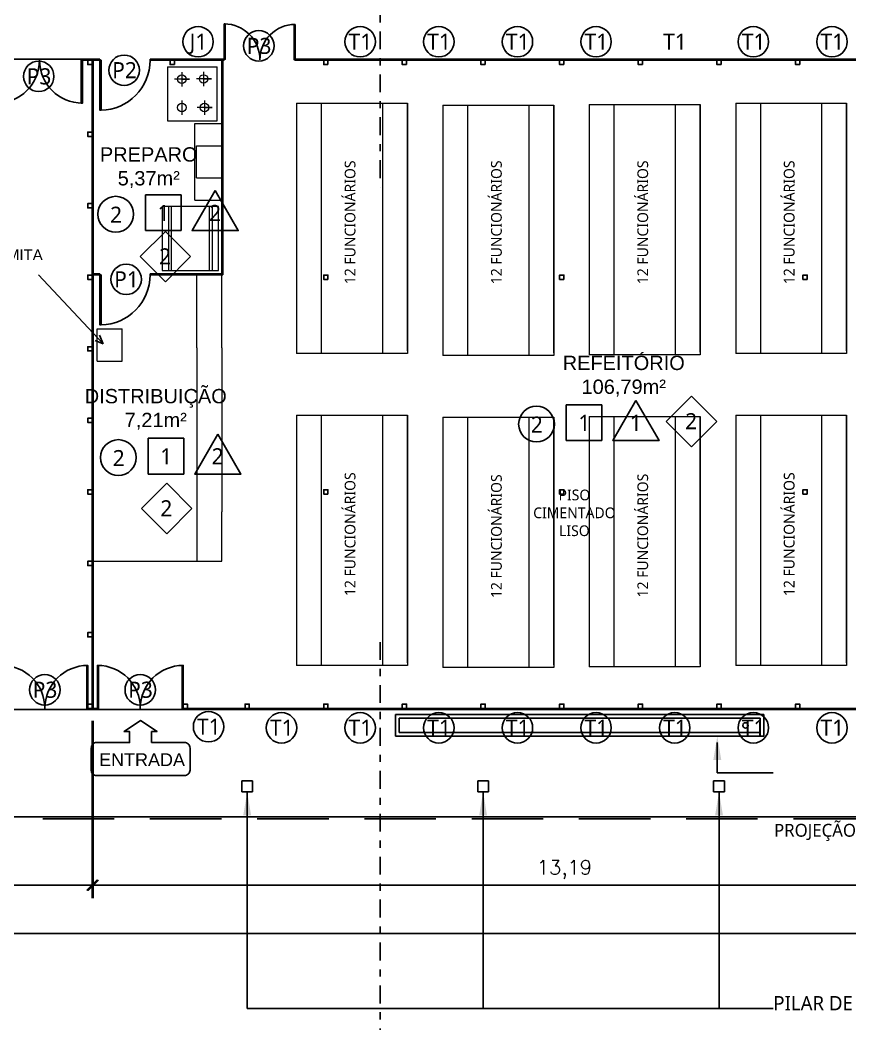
# Model space of a CAD drawing. Header units: millimetres. Extents: x 260 to 453, y 660 to 898.
# Drawn here: x 322.96 to 334.57, y 734.2 to 748.23 of the extents above; entities that cross this region are included whole.
import ezdxf
from ezdxf.enums import TextEntityAlignment as Align

# ---------------------------------------------------------------- set-up
doc = ezdxf.new("R2010")
doc.units = ezdxf.units.MM
for name, pattern in [('ACAD_ISO10W100', [18, 12, -3, 0, -3]), ('CENTER2', [1.125, 0.75, -0.125, 0.125, -0.125]), ('DASHDOT', [1, 0.5, -0.25, 0, -0.25]), ('JIS_02_2.0', [3, 2, -1])]:
    doc.linetypes.add(name, pattern=pattern)
for name, color, linetype in [('AR_COTAS', 1, 'Continuous'), ('AR_DIVISÓRIAS', 3, 'Continuous'), ('AR_JANELAS', 254, 'Continuous'), ('AR_PORTAS', 254, 'Continuous'), ('AR_SIMBOLOS', 1, 'Continuous'), ('AR_SÍMBOLOS', 1, 'Continuous'), ('CANT-COMPESADO E ESTR MADEIRA', 3, 'Continuous'), ('CANT-MOBILIARIO', 254, 'Continuous'), ('CANT-PISO', 1, 'Continuous'), ('CANT-PROJ', 252, 'JIS_02_2.0'), ('CANT-TEXTO', 2, 'Continuous'), ('Mictório', 254, 'Continuous'), ('SOLEIRA', 254, 'Continuous'), ('TEXT1', 3, 'ACAD_ISO10W100'), ('texto', 2, 'Continuous')]:
    doc.layers.add(name, color=color, linetype=linetype)
doc.layers.add('CERCA', color=4, linetype='CENTER2', lineweight=30)
doc.layers.add('Mesa', color=133, linetype='Continuous', lineweight=18)
doc.styles.add('arial', font='arial.ttf')
doc.styles.add('ROMANS', font='romans.shx')
doc.styles.add('TREBUCHET', font='trebuc.ttf')
doc.dimstyles.new('ESCALA 1.100', dxfattribs={"dimtxt": 0.2, "dimasz": 0.15, "dimexe": 0.18, "dimexo": 0.16, "dimgap": 0.1, "dimtad": 1, "dimzin": 4, "dimtxsty": 'ROMANS', "dimblk": 'ARCHTICK', "dimcen": 2.5, "dimdle": 0.18, "dimclrd": 256, "dimclre": 256, "dimclrt": 2, "dimazin": 0, "dimtfac": 1, "dimtix": 1, "dimtmove": 2, "dimatfit": 3, "dimldrblk": 'ARCHTICK', "dimfxl": 1, "dimtolj": 1, "dimtzin": 0, "dimlwd": -1, "dimlwe": -1, "dimarcsym": 0})

# ---------------------------------------------------------------- blocks, each defined once
blk = doc.blocks.new('_ArchTick')
at = {"color": 0, "const_width": 0.15}
blk.add_lwpolyline([(-0.5, -0.5), (0.5, 0.5)], dxfattribs=at)
blk = doc.blocks.new('*D21')
at = {"layer": 'AR_COTAS', "transparency": 16777216}
for p, q in [((323.982, 738.432), (323.982, 735.954)), ((337.167, 738.432), (337.167, 735.954)), ((337.347, 736.134), (323.802, 736.134))]:
    blk.add_line(p, q, dxfattribs=at)
at = {"layer": 'Defpoints', "color": 0, "transparency": 16777216}
for p in [(323.982, 738.592), (337.167, 738.592), (323.982, 736.134)]:
    blk.add_point(p, dxfattribs=at)
at = {"layer": 'AR_COTAS', "transparency": 16777216, "xscale": 0.15, "yscale": 0.15, "zscale": 0.15, "rotation": 180}
blk.add_blockref('_ArchTick', (323.982, 736.134), dxfattribs=at)
at = {"layer": 'AR_COTAS', "transparency": 16777216, "xscale": 0.15, "yscale": 0.15, "zscale": 0.15}
blk.add_blockref('_ArchTick', (337.167, 736.134), dxfattribs=at)
at = {"layer": 'AR_COTAS', "color": 2, "transparency": 16777216, "insert": (330.574, 736.353), "char_height": 0.2, "attachment_point": 5, "style": 'ROMANS'}
blk.add_mtext('\\A1;13,19', dxfattribs=at)
blk = doc.blocks.new('*D24')
at = {"layer": 'AR_COTAS', "transparency": 16777216}
for p, q in [((316.282, 738.432), (316.282, 735.954)), ((323.967, 738.432), (323.967, 735.954)), ((316.102, 736.134), (324.147, 736.134))]:
    blk.add_line(p, q, dxfattribs=at)
at = {"layer": 'Defpoints', "color": 0, "transparency": 16777216}
for p in [(316.282, 738.592), (323.967, 738.592), (323.967, 736.134)]:
    blk.add_point(p, dxfattribs=at)
at = {"layer": 'AR_COTAS', "transparency": 16777216, "xscale": 0.15, "yscale": 0.15, "zscale": 0.15, "rotation": 180}
blk.add_blockref('_ArchTick', (316.282, 736.134), dxfattribs=at)
at = {"layer": 'AR_COTAS', "transparency": 16777216, "xscale": 0.15, "yscale": 0.15, "zscale": 0.15}
blk.add_blockref('_ArchTick', (323.967, 736.134), dxfattribs=at)
at = {"layer": 'AR_COTAS', "color": 2, "transparency": 16777216, "insert": (320.124, 736.353), "char_height": 0.2, "attachment_point": 5, "style": 'ROMANS'}
blk.add_mtext('\\A1;7,69', dxfattribs=at)
blk = doc.blocks.new('*D36')
at = {"layer": 'AR_COTAS', "transparency": 16777216}
for p, q in [((305.307, 736.932), (305.307, 735.281)), ((339.182, 736.932), (339.182, 735.281)), ((339.362, 735.461), (305.127, 735.461))]:
    blk.add_line(p, q, dxfattribs=at)
at = {"layer": 'Defpoints', "color": 0, "transparency": 16777216}
for p in [(305.307, 737.092), (339.182, 737.092), (305.307, 735.461)]:
    blk.add_point(p, dxfattribs=at)
at = {"layer": 'AR_COTAS', "transparency": 16777216, "xscale": 0.15, "yscale": 0.15, "zscale": 0.15, "rotation": 180}
blk.add_blockref('_ArchTick', (305.307, 735.461), dxfattribs=at)
at = {"layer": 'AR_COTAS', "transparency": 16777216, "xscale": 0.15, "yscale": 0.15, "zscale": 0.15}
blk.add_blockref('_ArchTick', (339.182, 735.461), dxfattribs=at)
at = {"layer": 'AR_COTAS', "color": 2, "transparency": 16777216, "insert": (322.244, 735.68), "char_height": 0.2, "attachment_point": 5, "style": 'ROMANS'}
blk.add_mtext('\\A1;33,88', dxfattribs=at)

msp = doc.modelspace()

# ---------------------------------------------------------------- linework, layer by layer
msp.add_line((327.237, 741.663), (327.237, 741.663))
at = {"layer": 'AR_COTAS'}
for q in [(323.219, 744.667), (324.07, 743.823), (324.009, 743.751)]:
    msp.add_line((324.121, 743.701), q, dxfattribs=at)
at = {"layer": 'AR_DIVISÓRIAS', "ltscale": 0.5}
for p, q in [((323.832, 747.682), (323.983, 747.682)), ((323.832, 747.682), (323.832, 747.667)), ((323.832, 747.667), (323.983, 747.667)), ((323.832, 747.667), (323.967, 747.667)), ((323.908, 747.682), (324.043, 747.682)), ((323.967, 747.682), (324.078, 747.682)), ((323.967, 747.667), (324.078, 747.667)), ((323.967, 738.607), (323.967, 747.663)), ((323.982, 738.607), (323.982, 747.667)), ((323.983, 747.667), (323.983, 747.682)), ((324.043, 747.682), (324.043, 747.667)), ((324.078, 747.667), (324.078, 747.682)), ((324.778, 747.667), (324.778, 747.682)), ((325.783, 747.682), (325.783, 744.682)), ((325.798, 747.682), (325.798, 744.667)), ((325.798, 747.682), (325.815, 747.682)), ((325.815, 747.667), (325.798, 747.667)), ((325.815, 747.682), (325.815, 747.667)), ((326.809, 747.667), (326.809, 747.682)), ((327.067, 747.682), (326.809, 747.682)), ((327.067, 747.667), (326.809, 747.667)), ((327.067, 747.667), (327.067, 747.682)), ((327.067, 747.667), (327.067, 747.682)), ((327.067, 747.682), (327.267, 747.682)), ((327.067, 747.667), (327.267, 747.667)), ((327.267, 747.667), (327.267, 747.682)), ((328.167, 747.667), (328.167, 747.682)), ((328.167, 747.682), (328.367, 747.682)), ((328.167, 747.667), (328.367, 747.667)), ((328.367, 747.667), (328.367, 747.682)), ((328.367, 747.667), (328.367, 747.682)), ((329.267, 747.682), (329.467, 747.682)), ((329.267, 747.667), (329.267, 747.682)), ((329.267, 747.667), (329.267, 747.682)), ((329.267, 747.667), (329.467, 747.667)), ((329.467, 747.667), (329.467, 747.682)), ((330.367, 747.667), (330.367, 747.682)), ((330.367, 747.682), (330.567, 747.682)), ((330.367, 747.667), (330.567, 747.667)), ((330.567, 747.667), (330.567, 747.682)), ((331.467, 747.667), (331.467, 747.682)), ((331.467, 747.682), (331.667, 747.682)), ((331.467, 747.667), (331.667, 747.667)), ((332.567, 747.667), (332.567, 747.682)), ((332.567, 747.682), (332.767, 747.682)), ((332.567, 747.667), (332.767, 747.667)), ((332.767, 747.667), (332.767, 747.682)), ((333.667, 747.667), (333.667, 747.682)), ((333.667, 747.682), (333.867, 747.682)), ((333.667, 747.667), (333.867, 747.667)), ((333.867, 747.667), (333.867, 747.682)), ((324.078, 744.682), (323.967, 744.682)), ((323.967, 744.667), (324.078, 744.667)), ((324.078, 744.682), (324.078, 744.667)), ((324.778, 744.682), (324.778, 744.667)), ((325.432, 744.682), (324.778, 744.682)), ((325.432, 744.667), (324.778, 744.667)), ((325.683, 744.682), (325.432, 744.682)), ((325.432, 744.667), (325.782, 744.667)), ((325.683, 744.682), (325.783, 744.682)), ((325.798, 744.667), (325.783, 744.667)), ((323.907, 738.592), (323.907, 738.607)), ((323.907, 738.607), (324.042, 738.607)), ((324.042, 738.592), (323.907, 738.592)), ((324.042, 738.607), (324.042, 738.592)), ((325.242, 738.592), (325.242, 738.607)), ((325.967, 738.592), (325.967, 738.607)), ((326.167, 738.607), (325.967, 738.607)), ((326.167, 738.592), (325.967, 738.592)), ((326.167, 738.592), (326.167, 738.607)), ((326.167, 738.592), (326.167, 738.607)), ((327.267, 738.607), (327.067, 738.607)), ((327.067, 738.592), (327.067, 738.607)), ((327.067, 738.592), (327.067, 738.607)), ((327.267, 738.592), (327.067, 738.592)), ((327.267, 738.592), (327.267, 738.607)), ((328.167, 738.592), (328.167, 738.607)), ((328.367, 738.607), (328.167, 738.607)), ((328.367, 738.592), (328.167, 738.592)), ((328.367, 738.592), (328.367, 738.607)), ((328.367, 738.592), (328.367, 738.607)), ((329.467, 738.607), (329.267, 738.607)), ((329.267, 738.592), (329.267, 738.607)), ((329.267, 738.592), (329.267, 738.607)), ((329.467, 738.592), (329.267, 738.592)), ((329.467, 738.592), (329.467, 738.607)), ((329.467, 738.592), (329.467, 738.607)), ((330.567, 738.607), (330.367, 738.607)), ((330.367, 738.592), (330.367, 738.607)), ((330.567, 738.592), (330.367, 738.592)), ((330.567, 738.592), (330.567, 738.607)), ((331.667, 738.607), (331.467, 738.607)), ((331.467, 738.592), (331.467, 738.607)), ((331.667, 738.592), (331.467, 738.592)), ((331.667, 738.592), (331.667, 738.607)), ((332.567, 738.592), (332.567, 738.607)), ((332.767, 738.607), (332.567, 738.607)), ((332.767, 738.592), (332.567, 738.592)), ((332.767, 738.592), (332.767, 738.607)), ((333.667, 738.592), (333.667, 738.607)), ((333.867, 738.607), (333.667, 738.607)), ((333.667, 738.592), (333.867, 738.592)), ((333.867, 738.592), (333.867, 738.607))]:
    msp.add_line(p, q, dxfattribs=at)
at = {"layer": 'AR_JANELAS', "ltscale": 0.5}
for p, q in [((325.118, 747.682), (325.783, 747.682)), ((325.118, 747.682), (325.798, 747.682)), ((325.783, 747.667), (325.118, 747.667)), ((325.118, 747.667), (325.798, 747.667)), ((327.267, 747.682), (328.167, 747.682)), ((328.167, 747.667), (327.267, 747.667)), ((328.367, 747.682), (329.267, 747.682)), ((329.267, 747.667), (328.367, 747.667)), ((329.467, 747.682), (330.367, 747.682)), ((330.367, 747.667), (329.467, 747.667)), ((330.567, 747.682), (331.467, 747.682)), ((331.467, 747.667), (330.567, 747.667)), ((331.667, 747.682), (332.567, 747.682)), ((332.567, 747.667), (331.667, 747.667)), ((332.767, 747.682), (333.667, 747.682)), ((333.667, 747.667), (332.767, 747.667)), ((333.867, 747.682), (334.767, 747.682)), ((334.767, 747.667), (333.867, 747.667)), ((324.842, 738.592), (325.067, 738.592)), ((325.967, 738.592), (325.067, 738.592)), ((325.227, 738.607), (325.967, 738.607)), ((326.167, 738.607), (327.067, 738.607)), ((327.067, 738.592), (326.167, 738.592)), ((327.267, 738.607), (328.167, 738.607)), ((328.167, 738.592), (327.267, 738.592)), ((328.367, 738.607), (329.267, 738.607)), ((329.267, 738.592), (328.367, 738.592)), ((329.467, 738.607), (330.367, 738.607)), ((330.367, 738.592), (329.467, 738.592)), ((330.567, 738.607), (331.467, 738.607)), ((331.467, 738.592), (330.567, 738.592)), ((331.667, 738.607), (332.567, 738.607)), ((332.567, 738.592), (331.667, 738.592)), ((332.767, 738.607), (333.667, 738.607)), ((333.667, 738.592), (332.767, 738.592)), ((333.867, 738.607), (334.767, 738.607)), ((334.767, 738.592), (333.867, 738.592))]:
    msp.add_line(p, q, dxfattribs=at)
at = {"layer": 'AR_PORTAS'}
for points in [[(325.815, 748.175), (325.815, 747.682), (325.83, 747.682), (325.83, 748.175), (325.815, 748.175)], [(326.794, 748.169), (326.794, 747.675), (326.809, 747.675), (326.809, 748.169)]]:
    msp.add_lwpolyline(points, dxfattribs=at)
for points in [[(323.817, 747.667), (323.832, 747.667), (323.832, 747.067), (323.817, 747.067)], [(324.093, 747.667), (324.078, 747.667), (324.078, 746.967), (324.093, 746.967)], [(324.093, 744.667), (324.078, 744.667), (324.078, 743.967), (324.093, 743.967)], [(323.892, 738.607), (323.907, 738.607), (323.907, 739.207), (323.892, 739.207)], [(324.057, 738.607), (324.042, 738.607), (324.042, 739.207), (324.057, 739.207)], [(325.227, 738.607), (325.242, 738.607), (325.242, 739.207), (325.227, 739.207)]]:
    msp.add_lwpolyline(points, close=True, dxfattribs=at)
at = {"layer": 'AR_SIMBOLOS'}
for centre in [(325.45, 747.926), (327.717, 747.926), (328.817, 747.926), (329.917, 747.926), (331.017, 747.926), (333.217, 747.926), (334.317, 747.926), (326.3, 747.868), (324.416, 747.527), (323.221, 747.442), (324.445, 744.604), (323.306, 738.866), (324.641, 738.866), (325.597, 738.35), (326.617, 738.335), (327.717, 738.335), (328.817, 738.335), (329.917, 738.335), (331.017, 738.335), (332.117, 738.335), (333.217, 738.335), (334.317, 738.335)]:
    msp.add_circle(centre, 0.213, dxfattribs=at)
at = {"layer": 'AR_SÍMBOLOS'}
for p, q in [((326.137, 737.442), (326.137, 734.411)), ((329.437, 737.442), (329.437, 734.411)), ((332.737, 737.442), (332.737, 734.411)), ((326.137, 734.411), (333.495, 734.411))]:
    msp.add_line(p, q, dxfattribs=at)
msp.add_lwpolyline([(333.492, 737.706), (332.713, 737.706), (332.713, 738.131)], dxfattribs=at)
for points in [[(332.658, 737.887), (332.768, 737.887), (332.713, 738.219)], [(326.082, 737.109), (326.192, 737.109), (326.137, 737.442)], [(329.382, 737.109), (329.492, 737.109), (329.437, 737.442)], [(332.682, 737.109), (332.792, 737.109), (332.737, 737.442)]]:
    msp.add_solid(points, dxfattribs=at)
at = {"layer": 'CANT-COMPESADO E ESTR MADEIRA', "ltscale": 0.5}
for p, q in [((324.778, 747.682), (325.118, 747.682)), ((325.118, 747.667), (324.778, 747.667)), ((330.507, 747.667), (330.567, 747.667)), ((331.607, 747.667), (331.667, 747.667)), ((331.667, 747.667), (331.667, 747.682)), ((323.907, 738.607), (323.907, 738.592)), ((332.767, 738.607), (332.707, 738.607)), ((326.212, 737.592), (326.062, 737.592)), ((326.062, 737.592), (326.062, 737.442)), ((326.212, 737.442), (326.212, 737.592)), ((329.512, 737.592), (329.362, 737.592)), ((329.362, 737.592), (329.362, 737.442)), ((329.512, 737.442), (329.512, 737.592)), ((332.812, 737.592), (332.662, 737.592)), ((332.662, 737.592), (332.662, 737.442)), ((332.812, 737.442), (332.812, 737.592)), ((326.062, 737.442), (326.212, 737.442)), ((329.362, 737.442), (329.512, 737.442)), ((332.662, 737.442), (332.812, 737.442))]:
    msp.add_line(p, q, dxfattribs=at)
for points in [[(323.967, 747.607), (323.907, 747.607), (323.907, 747.667), (323.967, 747.667)], [(325.118, 747.607), (325.058, 747.607), (325.058, 747.667), (325.118, 747.667)], [(327.267, 747.607), (327.207, 747.607), (327.207, 747.667), (327.267, 747.667)], [(328.367, 747.607), (328.307, 747.607), (328.307, 747.667), (328.367, 747.667)], [(329.467, 747.607), (329.407, 747.607), (329.407, 747.667), (329.467, 747.667)], [(330.567, 747.607), (330.507, 747.607), (330.507, 747.667), (330.567, 747.667)], [(331.667, 747.607), (331.607, 747.607), (331.607, 747.667), (331.667, 747.667)], [(332.767, 747.607), (332.707, 747.607), (332.707, 747.667), (332.767, 747.667)], [(332.767, 747.607), (332.707, 747.607), (332.707, 747.667), (332.767, 747.667)], [(333.867, 747.607), (333.807, 747.607), (333.807, 747.667), (333.867, 747.667)], [(323.967, 746.603), (323.907, 746.603), (323.907, 746.663), (323.967, 746.663)], [(323.967, 745.603), (323.907, 745.603), (323.907, 745.663), (323.967, 745.663)], [(323.967, 744.603), (323.907, 744.603), (323.907, 744.663), (323.967, 744.663)], [(327.267, 744.603), (327.207, 744.603), (327.207, 744.663), (327.267, 744.663)], [(330.567, 744.603), (330.507, 744.603), (330.507, 744.663), (330.567, 744.663)], [(333.97, 744.603), (333.91, 744.603), (333.91, 744.663), (333.97, 744.663)], [(323.967, 743.603), (323.907, 743.603), (323.907, 743.663), (323.967, 743.663)], [(323.967, 742.603), (323.907, 742.603), (323.907, 742.663), (323.967, 742.663)], [(323.967, 741.603), (323.907, 741.603), (323.907, 741.663), (323.967, 741.663)], [(327.267, 741.603), (327.207, 741.603), (327.207, 741.663), (327.267, 741.663)], [(330.567, 741.603), (330.507, 741.603), (330.507, 741.663), (330.567, 741.663)], [(333.97, 741.603), (333.91, 741.603), (333.91, 741.663), (333.97, 741.663)], [(323.967, 740.603), (323.907, 740.603), (323.907, 740.663), (323.967, 740.663)], [(323.967, 740.603), (323.907, 740.603), (323.907, 740.663), (323.967, 740.663)], [(323.967, 739.606), (323.907, 739.606), (323.907, 739.666), (323.967, 739.666)], [(323.967, 738.607), (323.907, 738.607), (323.907, 738.667), (323.967, 738.667)], [(325.302, 738.607), (325.242, 738.607), (325.242, 738.667), (325.302, 738.667)], [(326.167, 738.607), (326.107, 738.607), (326.107, 738.667), (326.167, 738.667)], [(327.267, 738.607), (327.207, 738.607), (327.207, 738.667), (327.267, 738.667)], [(328.367, 738.607), (328.307, 738.607), (328.307, 738.667), (328.367, 738.667)], [(329.467, 738.607), (329.407, 738.607), (329.407, 738.667), (329.467, 738.667)], [(330.567, 738.607), (330.507, 738.607), (330.507, 738.667), (330.567, 738.667)], [(331.667, 738.607), (331.607, 738.607), (331.607, 738.667), (331.667, 738.667)], [(332.767, 738.607), (332.707, 738.607), (332.707, 738.667), (332.767, 738.667)], [(333.867, 738.607), (333.807, 738.607), (333.807, 738.667), (333.867, 738.667)]]:
    msp.add_lwpolyline(points, close=True, dxfattribs=at)
at = {"layer": 'CANT-COMPESADO E ESTR MADEIRA', "color": 254, "ltscale": 0.5}
for centre, radius, start, end in [((325.815, 747.675), 0.5, 360, 90), ((326.809, 747.675), 0.494, 90, 180), ((322.632, 747.667), 0.6, 270.0032, 0), ((323.832, 747.667), 0.6, 180, 269.9968), ((324.078, 747.667), 0.7, 271.2273, 0), ((324.078, 744.667), 0.7, 271.2273, 0), ((322.707, 738.607), 0.6, 0, 89.9968), ((323.907, 738.607), 0.6, 90.0032, 180), ((324.042, 738.607), 0.6, 0, 89.9968), ((325.242, 738.607), 0.6, 90.0032, 180)]:
    msp.add_arc(centre, radius, start, end, dxfattribs=at)
at = {"layer": 'CANT-MOBILIARIO', "ltscale": 0.5}
msp.add_line((323.982, 747.145), (323.982, 746.745), dxfattribs=at)
at = {"layer": 'CANT-PISO', "color": 254, "linetype": 'Continuous'}
msp.add_line((339.182, 737.092), (305.307, 737.092), dxfattribs=at)
at = {"layer": 'CANT-PROJ', "color": 1, "ltscale": 0.5}
msp.add_line((305.277, 737.062), (339.212, 737.062), dxfattribs=at)
at = {"layer": 'CANT-TEXTO', "color": 5, "linetype": 'DASHDOT', "ltscale": 0.5}
for p, q in [((327.998, 754.67), (327.998, 745.893)), ((327.998, 739.533), (327.998, 732.424))]:
    msp.add_line(p, q, dxfattribs=at)
at = {"layer": 'CANT-TEXTO'}
msp.add_lwpolyline([(324.8, 738.129), (324.8, 738.282), (324.877, 738.282), (324.647, 738.436), (324.416, 738.282), (324.493, 738.282), (324.493, 738.129), (324.032, 738.129, 0.414214), (323.956, 738.052), (323.956, 737.745, 0.414214), (324.032, 737.668), (325.261, 737.668, 0.414214), (325.338, 737.745), (325.338, 738.052, 0.414214), (325.261, 738.129)], format="xyb", close=True, dxfattribs=at)
at = {"layer": 'CERCA', "lineweight": 0}
msp.add_line((325.118, 747.682), (325.118, 747.667), dxfattribs=at)
at = {"layer": 'Mesa', "color": 1, "lineweight": 13}
for p, q in [((325.022, 747.575), (325.717, 747.575)), ((325.022, 747.575), (325.022, 746.819)), ((325.717, 746.819), (325.717, 747.575)), ((325.224, 747.5), (325.224, 747.301)), ((325.528, 747.504), (325.528, 747.305)), ((325.332, 747.402), (325.122, 747.402)), ((325.224, 747.402), (325.224, 747.402)), ((325.224, 747.402), (325.332, 747.402)), ((325.637, 747.406), (325.427, 747.406)), ((325.528, 747.406), (325.528, 747.406)), ((325.528, 747.406), (325.637, 747.406)), ((325.224, 747.105), (325.224, 746.906)), ((325.647, 747.007), (325.437, 747.007)), ((325.539, 747.105), (325.539, 746.906)), ((325.539, 747.007), (325.647, 747.007)), ((326.828, 747.067), (328.028, 747.067)), ((326.828, 747.067), (328.028, 747.067)), ((327.178, 743.567), (327.178, 747.067)), ((328.028, 747.067), (328.378, 747.067)), ((328.378, 743.603), (328.378, 747.067)), ((328.875, 747.039), (330.075, 747.039)), ((329.225, 743.539), (329.225, 747.039)), ((330.075, 747.039), (330.425, 747.039)), ((330.425, 743.576), (330.425, 747.039)), ((330.922, 747.049), (332.122, 747.049)), ((331.272, 743.549), (331.272, 747.049)), ((332.122, 747.049), (332.472, 747.049)), ((332.472, 743.585), (332.472, 747.049)), ((332.97, 747.067), (334.17, 747.067)), ((333.32, 743.567), (333.32, 747.067)), ((334.17, 747.067), (334.52, 747.067)), ((334.52, 743.603), (334.52, 747.067)), ((325.022, 746.819), (325.717, 746.819)), ((325.405, 745.709), (325.405, 746.784)), ((325.405, 746.784), (325.783, 746.784)), ((325.43, 746.022), (325.43, 746.472)), ((325.43, 746.472), (325.78, 746.472)), ((325.43, 746.022), (325.78, 746.022)), ((324.948, 745.621), (324.948, 744.73)), ((325.735, 745.621), (324.948, 745.621)), ((325.035, 745.621), (325.035, 744.73)), ((325.076, 745.621), (325.076, 744.73)), ((325.405, 745.709), (325.783, 745.709)), ((325.607, 745.621), (325.607, 744.73)), ((325.649, 745.621), (325.649, 744.73)), ((325.735, 744.73), (325.735, 745.621)), ((324.948, 744.73), (325.735, 744.73)), ((325.432, 743.648), (325.432, 744.667)), ((325.782, 743.648), (325.782, 744.667)), ((324.04, 743.462), (324.04, 743.912)), ((324.04, 743.912), (324.39, 743.912)), ((324.39, 743.462), (324.39, 743.912)), ((325.782, 743.648), (325.782, 741.354)), ((328.378, 743.567), (326.828, 743.567)), ((330.425, 743.539), (328.875, 743.539)), ((332.472, 743.549), (330.922, 743.549)), ((334.52, 743.567), (332.97, 743.567)), ((324.04, 743.462), (324.39, 743.462)), ((326.828, 742.707), (328.028, 742.707)), ((327.178, 739.207), (327.178, 742.707)), ((328.028, 742.707), (328.378, 742.707)), ((328.378, 739.243), (328.378, 742.707)), ((328.875, 742.679), (330.075, 742.679)), ((329.225, 739.179), (329.225, 742.679)), ((330.075, 742.679), (330.425, 742.679)), ((330.425, 739.216), (330.425, 742.679)), ((330.922, 742.689), (332.122, 742.689)), ((331.272, 739.189), (331.272, 742.689)), ((332.122, 742.689), (332.472, 742.689)), ((332.472, 739.225), (332.472, 742.689)), ((332.97, 742.707), (334.17, 742.707)), ((333.32, 739.207), (333.32, 742.707)), ((334.17, 742.707), (334.52, 742.707)), ((334.52, 739.243), (334.52, 742.707)), ((325.782, 740.663), (325.782, 741.354)), ((323.967, 740.663), (325.782, 740.663)), ((323.967, 740.663), (325.782, 740.663)), ((328.378, 739.207), (326.828, 739.207)), ((330.425, 739.179), (328.875, 739.179)), ((332.472, 739.189), (330.922, 739.189)), ((334.52, 739.207), (332.97, 739.207))]:
    msp.add_line(p, q, dxfattribs=at)
at = {"layer": 'Mesa', "color": 1, "lineweight": 13, "extrusion": (0, 0, -1)}
for p, q in [((326.828, 747.067), (326.828, 743.567)), ((326.828, 747.067), (326.828, 743.567)), ((328.028, 747.067), (328.028, 743.567)), ((328.378, 747.067), (328.378, 743.567)), ((328.875, 747.039), (328.875, 743.539)), ((330.075, 747.039), (330.075, 743.539)), ((330.425, 747.039), (330.425, 743.539)), ((330.922, 747.049), (330.922, 743.549)), ((332.122, 747.049), (332.122, 743.549)), ((332.472, 747.049), (332.472, 743.549)), ((332.97, 747.067), (332.97, 743.567)), ((334.17, 747.067), (334.17, 743.567)), ((334.52, 747.067), (334.52, 743.567)), ((325.432, 743.648), (325.432, 740.663)), ((326.828, 742.707), (326.828, 739.207)), ((328.028, 742.707), (328.028, 739.207)), ((328.378, 742.707), (328.378, 739.207)), ((328.875, 742.679), (328.875, 739.179)), ((330.075, 742.679), (330.075, 739.179)), ((330.425, 742.679), (330.425, 739.179)), ((330.922, 742.689), (330.922, 739.189)), ((332.122, 742.689), (332.122, 739.189)), ((332.472, 742.689), (332.472, 739.189)), ((332.97, 742.707), (332.97, 739.207)), ((334.17, 742.707), (334.17, 739.207)), ((334.52, 742.707), (334.52, 739.207))]:
    msp.add_line(p, q, dxfattribs=at)
at = {"layer": 'Mesa', "color": 1, "lineweight": 13}
for centre in [(325.224, 747.402), (325.528, 747.406), (325.224, 747.007), (325.539, 747.007)]:
    msp.add_circle(centre, 0.0595, dxfattribs=at)
at = {"layer": 'Mictório'}
for p, q in [((333.362, 738.519), (328.212, 738.519)), ((328.212, 738.519), (328.212, 738.219)), ((333.312, 738.469), (328.262, 738.469)), ((328.262, 738.469), (328.262, 738.269)), ((333.312, 738.469), (333.312, 738.269)), ((333.362, 738.519), (333.362, 738.219)), ((328.212, 738.219), (333.362, 738.219)), ((328.262, 738.269), (333.312, 738.269))]:
    msp.add_line(p, q, dxfattribs=at)
msp.add_circle((333.107, 738.369), 0.0375, dxfattribs=at)
at = {"layer": 'SOLEIRA'}
for p, q in [((322.632, 747.684), (323.832, 747.684)), ((322.707, 738.59), (323.907, 738.59)), ((324.042, 738.592), (324.842, 738.592))]:
    msp.add_line(p, q, dxfattribs=at)
at = {"layer": 'TEXT1', "linetype": 'Continuous'}
for p, q in [((324.713, 745.785), (324.713, 745.285)), ((325.213, 745.785), (324.713, 745.785)), ((325.213, 745.285), (325.213, 745.785)), ((324.993, 745.275), (324.639, 744.922)), ((324.713, 745.285), (325.213, 745.285)), ((325.346, 744.922), (324.993, 745.275)), ((324.639, 744.922), (324.993, 744.568)), ((324.993, 744.568), (325.346, 744.922)), ((332.352, 742.972), (331.999, 742.618)), ((332.706, 742.618), (332.352, 742.972)), ((330.599, 742.85), (330.599, 742.35)), ((331.099, 742.85), (330.599, 742.85)), ((331.099, 742.35), (331.099, 742.85)), ((331.999, 742.618), (332.352, 742.265)), ((332.352, 742.265), (332.706, 742.618)), ((324.75, 742.382), (324.75, 741.882)), ((325.25, 742.382), (324.75, 742.382)), ((325.25, 741.882), (325.25, 742.382)), ((330.599, 742.35), (331.099, 742.35)), ((324.75, 741.882), (325.25, 741.882)), ((325.011, 741.754), (324.658, 741.4)), ((325.365, 741.4), (325.011, 741.754)), ((324.658, 741.4), (325.011, 741.047)), ((325.011, 741.047), (325.365, 741.4))]:
    msp.add_line(p, q, dxfattribs=at)
for points in [[(325.689, 745.844), (326.012, 745.285), (325.366, 745.285)], [(331.575, 742.909), (331.898, 742.35), (331.253, 742.35)], [(325.726, 742.441), (326.049, 741.882), (325.403, 741.882)]]:
    msp.add_lwpolyline(points, close=True, dxfattribs=at)
for centre in [(324.298, 745.515), (330.184, 742.581), (324.335, 742.113)]:
    msp.add_circle(centre, 0.25, dxfattribs=at)

# ---------------------------------------------------------------- texts
at = {"layer": 'CANT-TEXTO', "style": 'TREBUCHET'}
for s, p in [('J1', (325.455, 747.814)), ('P3', (326.304, 747.756)), ('T1', (327.721, 747.814)), ('T1', (328.821, 747.814)), ('T1', (329.921, 747.814)), ('T1', (331.021, 747.814)), ('T1', (332.121, 747.814)), ('T1', (333.221, 747.814)), ('T1', (334.321, 747.814)), ('P3', (323.226, 747.33)), ('P2', (324.421, 747.416)), ('2', (324.303, 745.395)), ('1', (324.967, 745.42)), ('2', (325.687, 745.42)), ('2', (324.988, 744.813)), ('P1', (324.449, 744.492)), ('2', (330.189, 742.461)), ('1', (330.853, 742.486)), ('1', (331.573, 742.486)), ('2', (332.347, 742.509)), ('1', (325.004, 742.018)), ('2', (325.724, 742.018)), ('2', (324.34, 741.993)), ('2', (325.006, 741.291)), ('P3', (323.31, 738.755)), ('P3', (324.645, 738.755)), ('T1', (325.601, 738.239)), ('T1', (326.621, 738.224)), ('T1', (327.721, 738.224)), ('T1', (328.821, 738.224)), ('T1', (329.921, 738.224)), ('T1', (331.021, 738.224)), ('T1', (332.121, 738.224)), ('T1', (333.221, 738.224)), ('T1', (334.321, 738.224))]:
    msp.add_text(s, height=0.225, dxfattribs=at).set_placement(p, align=Align.CENTER)
at = {"layer": 'CANT-TEXTO', "char_height": 0.15, "width": 5.4021, "attachment_point": 5, "rotation": 90, "style": 'TREBUCHET'}
for insert in [(327.577, 745.401), (329.624, 745.401), (331.671, 745.401), (333.719, 745.401), (327.577, 741.041), (329.624, 741.013), (331.671, 741.022), (333.719, 741.041)]:
    msp.add_mtext('12 FUNCIONÁRIOS', dxfattribs=dict(at, insert=insert))
at = {"layer": 'CANT-TEXTO', "width": 5.4021, "attachment_point": 5, "style": 'TREBUCHET'}
for s, insert, char_height in [('PISO \\PCIMENTADO \\PLISO', (330.714, 741.339), 0.15), ('PROJEÇÃO DA COBERTURA', (334.98, 736.872), 0.18), ('PILAR DE MADEIRA', (334.664, 734.485), 0.2)]:
    msp.add_mtext(s, dxfattribs=dict(at, insert=insert, char_height=char_height))
at = {"layer": 'texto', "ltscale": 0.5, "style": 'arial'}
msp.add_text('PREVISÃO AQUECIMENTO MARMITA', height=0.15, dxfattribs=at).set_placement((321.42, 744.873), align=Align.CENTER)
at = {"layer": 'texto', "ltscale": 0.5, "char_height": 0.2, "attachment_point": 8, "style": 'arial'}
for s, insert, width in [('PREPARO\\P5,37m²', (324.76, 745.88), 2.38479), ('REFEITÓRIO\\P106,79m²', (331.404, 742.966), 1.61623), ('DISTRIBUIÇÃO\\P7,21m²', (324.858, 742.501), 1.61623)]:
    msp.add_mtext(s, dxfattribs=dict(at, insert=insert, width=width))
at = {"layer": 'texto', "ltscale": 0.5, "insert": (324.666, 737.979), "char_height": 0.18, "attachment_point": 2, "style": 'arial'}
msp.add_mtext('ENTRADA', dxfattribs=at)

# ---------------------------------------------------------------- dimensions: what is measured, and where the dimension line sits
at = {"layer": 'AR_COTAS'}
for base, p1, p2, picture, middle in [((323.9669612, 736.134141), (316.2819611, 738.5919767), (323.9669612, 738.5919769), '*D24', (320.1244611, 736.3531886)), ((323.981961, 736.134141), (337.166963, 738.591976), (323.981961, 738.591977), '*D21', (330.574462, 736.353189)), ((305.30695, 735.46082), (339.18196, 737.09198), (305.30695, 737.09198), '*D36', (322.24446, 735.67987))]:
    dim = msp.add_linear_dim(base=base, p1=p1, p2=p2, dimstyle='ESCALA 1.100', dxfattribs=at)
    dim.commit()
    dim.dimension.update_dxf_attribs({"geometry": picture, "text_midpoint": middle})

doc.saveas('drawing.dxf')
